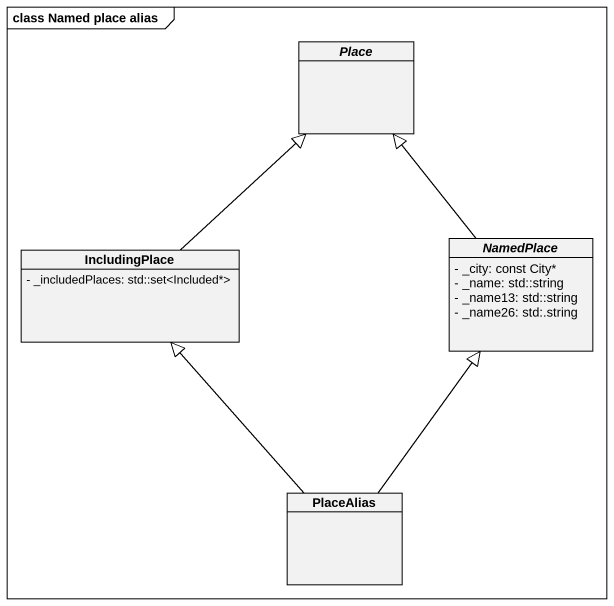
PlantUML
@startuml
mainframe class Named place alias
hide circle
hide empty members
skinparam classAttributeIconSize 0
abstract class Place
class IncludingPlace {
  - _includedPlaces: std::set<Included*>
}
abstract class NamedPlace {
  - _city: const City*
  - _name: std::string
  - _name13: std::string
  - _name26: std:.string
}
class PlaceAlias
IncludingPlace -up-|> Place
NamedPlace -up-|> Place
PlaceAlias -up-|> IncludingPlace
PlaceAlias -up-|> NamedPlace
@enduml
